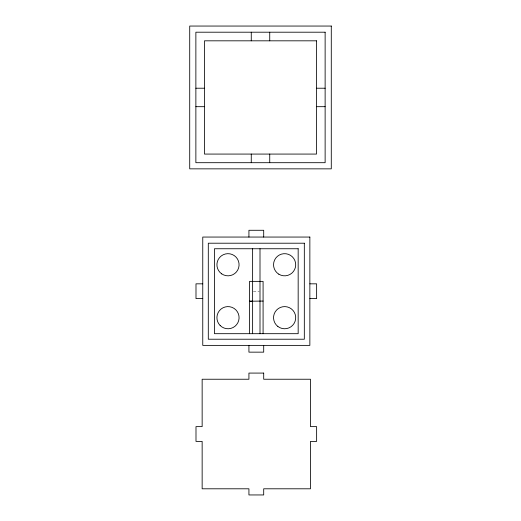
<?xml version="1.0" encoding="UTF-8"?>
<svg xmlns="http://www.w3.org/2000/svg" width="521" height="521" viewBox="0 0 521 521"><rect width="100%" height="100%" fill="white"/><g stroke="black" fill="none" stroke-linecap="round" stroke-linejoin="round"><path stroke-width="0.39" stroke-dasharray="2.6 1.95" d="M253.356 291.278L259.269 291.278"/><path stroke-width="0.78" d="M263.085 301.066L249.539 301.229L252.62 301.197M195.87 88.218L204.486 88.218M316.514 88.218L325.13 88.218M195.87 106.681L204.486 106.681M316.514 106.681L325.13 106.681M202.76 283.828L195.994 283.828L195.994 298.605L202.76 298.605M309.858 283.828L316.631 283.828L316.631 298.605L309.858 298.605M269.735 32.204L269.735 40.82M269.735 154.073L269.735 162.695M263.698 237.055L263.698 230.282L248.927 230.282L248.927 237.055M263.698 345.384L263.698 352.15L248.927 352.15L248.927 345.384M263.085 333.687L263.085 281.366L249.539 281.366L249.539 333.687M260.005 248.745L260.005 333.687M252.62 248.745L252.62 333.687M251.265 32.204L251.265 40.82M251.265 154.073L251.265 162.695M331.284 26.05L189.716 26.05L189.716 168.85L331.284 168.85L331.284 26.05M325.13 32.204L195.87 32.204L195.87 162.695L325.13 162.695L325.13 32.204M316.514 40.82L204.486 40.82L204.486 154.073L316.514 154.073L316.514 40.82M309.858 237.055L202.76 237.055L202.76 345.384L309.858 345.384L309.858 237.055M304.323 243.209L208.302 243.209L208.302 339.223L304.323 339.223L304.323 243.209M298.168 248.745L214.457 248.745L214.457 333.687L298.168 333.687L298.168 248.745M263.698 373.082L248.927 373.082L248.927 379.236L202.148 379.236L202.148 426.627L195.994 426.627L195.994 441.398L202.148 441.398L202.148 488.796L248.927 488.796L248.927 494.95L263.698 494.95L263.698 488.796L310.477 488.796L310.477 441.398L316.631 441.398L316.631 426.627L310.477 426.627L310.477 379.236L263.698 379.236L263.698 373.082M220.162 325.514A11.078 11.078 0 0 0 238.703 320.552A11.078 11.078 0 0 0 225.131 306.98A11.078 11.078 0 0 0 220.162 325.514M221.718 273.877A11.078 11.078 0 0 0 239.041 265.632A11.078 11.078 0 0 0 223.235 254.743A11.078 11.078 0 0 0 221.718 273.877M277.862 326.459A11.078 11.078 0 0 0 295.609 319.152A11.078 11.078 0 0 0 280.409 307.436A11.078 11.078 0 0 0 277.862 326.459M278.833 274.196A11.078 11.078 0 0 0 295.7 265.039A11.078 11.078 0 0 0 279.341 255.01A11.078 11.078 0 0 0 278.833 274.196"/></g></svg>
